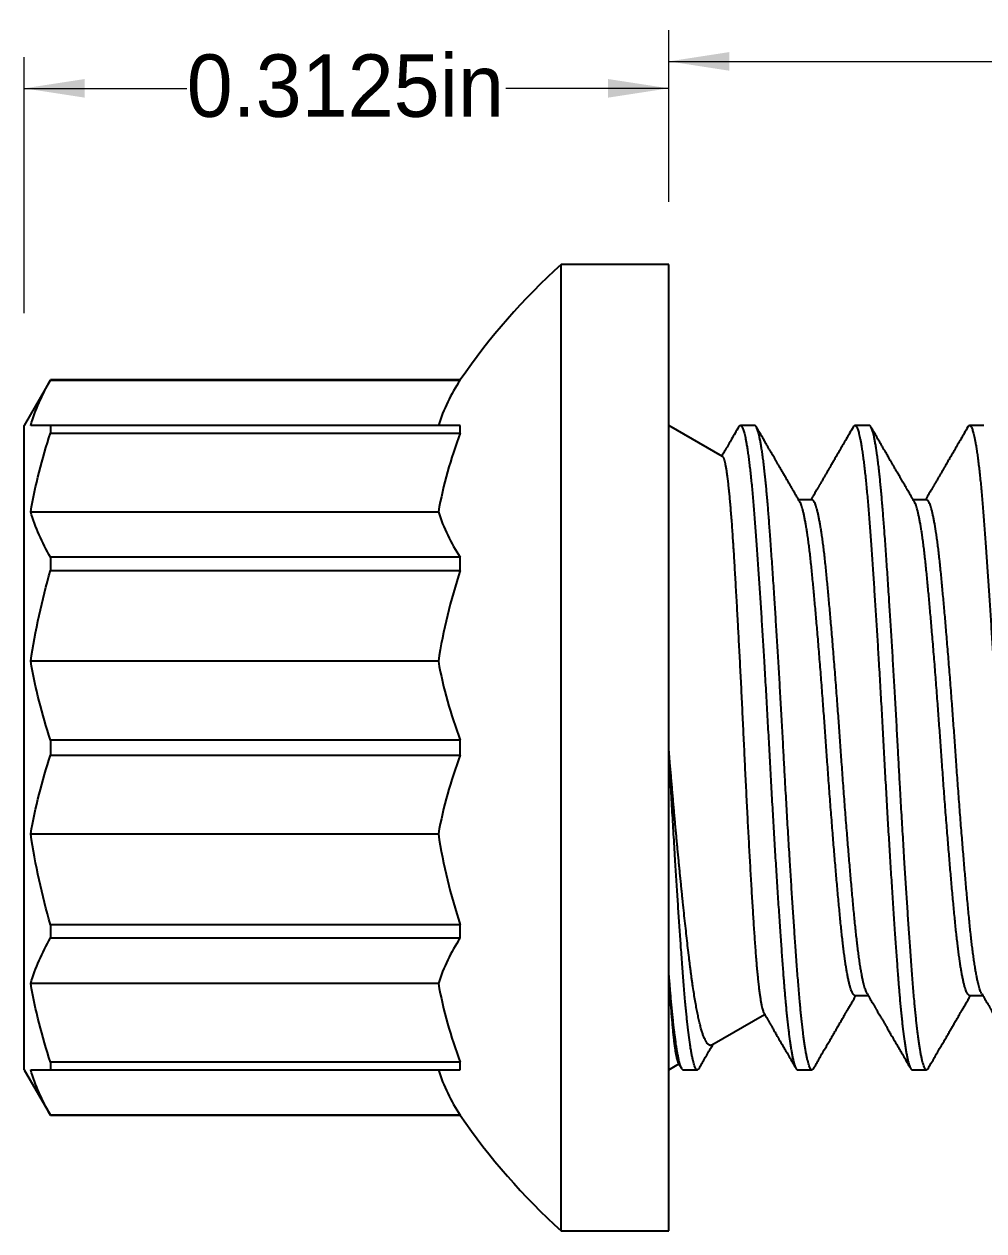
# Model space of a CAD drawing. Header units: inches. Extents: x 0.06 to 2.6, y 0.06 to 2.
# Drawn here: x 1.121 to 1.586, y 0.678 to 1.263 of the extents above; entities that cross this region are included whole.
import ezdxf

# ---------------------------------------------------------------- set-up
doc = ezdxf.new("R2010")
doc.units = ezdxf.units.IN
doc.header["$LTSCALE"] = 0.24224
doc.header["$MEASUREMENT"] = 0
doc.linetypes.add('SLD-Solid', pattern=[0])
doc.styles.add('SLDTEXTSTYLE0', font='ARIAL.TTF', dxfattribs={"width": 0.948})
doc.dimstyles.new('SLDDIMSTYLE0', dxfattribs={"dimtxt": 0.029393, "dimasz": 0.029393, "dimexe": 0, "dimexo": 0.0625, "dimgap": 0.007348, "dimtad": 0, "dimtih": 1, "dimtoh": 1, "dimdec": 4, "dimrnd": 1e-09, "dimdsep": 46, "dimtxsty": 'SLDTEXTSTYLE0', "dimsah": 1, "dimcen": 0.09, "dimadec": 0, "dimazin": 2, "dimtfac": 1, "dimtdec": 4, "dimtofl": 0, "dimtmove": 0, "dimatfit": 3, "dimfxl": 1, "dimfrac": 2, "dimtolj": 1, "dimtzin": 12, "dimarcsym": 0})

# ---------------------------------------------------------------- blocks, each defined once
blk = doc.blocks.new('_D')
at = {"color": 7, "linetype": 'SLD-Solid', "lineweight": 0}
for p, q in [((1.43328, 1.17694), (1.43328, 1.26026)), ((2.30828, 1.09882), (2.30828, 1.26026)), ((1.43328, 1.24512), (1.80458, 1.24512)), ((2.30828, 1.24512), (1.93692, 1.24512))]:
    blk.add_line(p, q, dxfattribs=at)
at = {"color": 7, "linetype": 'SLD-Solid', "lineweight": 18}
for points in [[(1.43328, 1.24512), (1.46267, 1.2406), (1.46267, 1.24965)], [(2.30828, 1.24512), (2.27889, 1.24965), (2.27889, 1.2406)]]:
    blk.add_solid(points, dxfattribs=at)
at = {"color": 7, "linetype": 'SLD-Solid', "lineweight": 18, "insert": (1.80458, 1.26159), "char_height": 0.03028, "attachment_point": 1, "style": 'SLDTEXTSTYLE0'}
blk.add_mtext('0.875in', dxfattribs=at)
blk = doc.blocks.new('_D_1')
at = {"color": 7, "linetype": 'SLD-Solid', "lineweight": 0}
for p, q in [((1.12078, 1.12299), (1.12078, 1.2472)), ((1.43328, 1.17694), (1.43328, 1.2472)), ((1.12078, 1.23206), (1.19959, 1.23206)), ((1.43328, 1.23206), (1.35436, 1.23206))]:
    blk.add_line(p, q, dxfattribs=at)
at = {"color": 7, "linetype": 'SLD-Solid', "lineweight": 18}
for points in [[(1.12078, 1.23206), (1.15017, 1.22754), (1.15017, 1.23658)], [(1.43328, 1.23206), (1.40389, 1.23658), (1.40389, 1.22754)]]:
    blk.add_solid(points, dxfattribs=at)
at = {"color": 7, "linetype": 'SLD-Solid', "lineweight": 18, "insert": (1.19959, 1.24852), "char_height": 0.03028, "attachment_point": 1, "style": 'SLDTEXTSTYLE0'}
blk.add_mtext('0.3125in', dxfattribs=at)

msp = doc.modelspace()

# ---------------------------------------------------------------- linework, layer by layer
at = {"color": 7, "linetype": 'SLD-Solid', "lineweight": 25}
for p, q in [((1.43328, 1.14666), (1.3812, 1.14666)), ((1.3812, 0.67791), (1.3812, 1.14666)), ((1.43328, 0.67791), (1.43328, 1.14666)), ((1.13353, 1.09063), (1.12078, 1.06854)), ((1.33221, 1.09063), (1.13353, 1.09063)), ((1.13353, 1.09063), (1.13353, 1.09059)), ((1.13353, 1.09059), (1.33221, 1.09059)), ((1.33221, 1.09059), (1.33221, 1.09063)), ((1.12078, 0.91229), (1.12078, 1.06854)), ((1.13353, 1.06854), (1.13353, 1.06486)), ((1.33221, 1.06854), (1.13353, 1.06854)), ((1.33221, 1.06486), (1.33221, 1.06854)), ((1.45933, 1.0535), (1.43328, 1.06854)), ((1.47495, 1.06854), (1.468, 1.06854)), ((1.5305, 1.06854), (1.52356, 1.06854)), ((1.58606, 1.06854), (1.57911, 1.06854)), ((1.13353, 1.06486), (1.33221, 1.06486)), ((1.50272, 1.03245), (1.49631, 1.03245)), ((1.55828, 1.03245), (1.55186, 1.03245)), ((1.12396, 1.02667), (1.32161, 1.02667)), ((1.13353, 1.00462), (1.13353, 0.99826)), ((1.33221, 1.00462), (1.13353, 1.00462)), ((1.33221, 0.99826), (1.33221, 1.00462)), ((1.13353, 0.99826), (1.33221, 0.99826)), ((1.32161, 0.95416), (1.12396, 0.95416)), ((1.13353, 0.91596), (1.13353, 0.90861)), ((1.33221, 0.91596), (1.13353, 0.91596)), ((1.33221, 0.90861), (1.33221, 0.91596)), ((1.12078, 0.75604), (1.12078, 0.91229)), ((1.13353, 0.90861), (1.33221, 0.90861)), ((1.12396, 0.87042), (1.32161, 0.87042)), ((1.13353, 0.82632), (1.13353, 0.81996)), ((1.33221, 0.82632), (1.13353, 0.82632)), ((1.33221, 0.81996), (1.33221, 0.82632)), ((1.13353, 0.81996), (1.33221, 0.81996)), ((1.32161, 0.79791), (1.12396, 0.79791)), ((1.52356, 0.79212), (1.52997, 0.79212)), ((1.57911, 0.79212), (1.58553, 0.79212)), ((1.45413, 0.76807), (1.47979, 0.78289)), ((1.12078, 0.75604), (1.13353, 0.73395)), ((1.13353, 0.75971), (1.13353, 0.75604)), ((1.33221, 0.75971), (1.13353, 0.75971)), ((1.13353, 0.75604), (1.33221, 0.75604)), ((1.33221, 0.75604), (1.33221, 0.75971)), ((1.43328, 0.75604), (1.43818, 0.75887)), ((1.43786, 0.75942), (1.43941, 0.75676)), ((1.44022, 0.75604), (1.44717, 0.75604)), ((1.49578, 0.75604), (1.50272, 0.75604)), ((1.55133, 0.75604), (1.55828, 0.75604)), ((1.13353, 0.73399), (1.13353, 0.73395)), ((1.33221, 0.73399), (1.13353, 0.73399)), ((1.13353, 0.73395), (1.33221, 0.73395)), ((1.33221, 0.73395), (1.33221, 0.73399)), ((1.3812, 0.67791), (1.43328, 0.67791))]:
    msp.add_line(p, q, dxfattribs=at)
for centre, radius, start, end in [((1.59278, 0.91229), 0.31576, 132.07502, 145.61158), ((1.40404, 1.04248), 0.08645, 146.18597, 162.45585), ((1.52987, 0.98943), 0.21156, 159.11012, 169.86052), ((1.40404, 1.05273), 0.08645, 197.54415, 213.81403), ((1.59278, 0.91229), 0.27439, 161.74097, 171.22324), ((1.52987, 0.9914), 0.21156, 190.13948, 200.88988), ((1.52987, 0.83318), 0.21156, 159.11012, 169.86052), ((1.59278, 0.91229), 0.27439, 188.77676, 198.25903), ((1.40404, 0.77184), 0.08645, 146.18597, 162.45585), ((1.52987, 0.83515), 0.21156, 190.13948, 200.88988), ((1.40404, 0.7821), 0.08645, 197.54415, 213.81403), ((1.59278, 0.91229), 0.31576, 214.38842, 227.92498)]:
    msp.add_arc(centre, radius, start, end, dxfattribs=at)
for points in [[(1.12396, 1.06854), (1.12618, 1.07598), (1.12951, 1.08336), (1.13353, 1.09059)], [(1.13353, 1.06854), (1.1295, 1.06854), (1.1262, 1.06854), (1.12396, 1.06854)], [(1.12396, 1.02667), (1.12618, 1.03956), (1.12951, 1.05235), (1.13353, 1.06486)], [(1.13353, 1.00462), (1.12951, 1.01185), (1.1262, 1.01918), (1.12396, 1.02667)], [(1.12396, 0.95416), (1.12618, 0.96899), (1.1295, 0.98377), (1.13353, 0.99826)], [(1.13353, 0.91596), (1.12951, 0.92849), (1.1262, 0.94119), (1.12396, 0.95416)], [(1.12396, 0.87042), (1.12618, 0.88331), (1.12951, 0.8961), (1.13353, 0.90861)], [(1.13353, 0.82632), (1.1295, 0.84079), (1.1262, 0.85546), (1.12396, 0.87042)], [(1.12396, 0.79791), (1.12618, 0.80534), (1.12951, 0.81273), (1.13353, 0.81996)], [(1.13353, 0.75971), (1.12951, 0.77224), (1.1262, 0.78494), (1.12396, 0.79791)], [(1.12396, 0.75604), (1.12618, 0.75604), (1.1295, 0.75604), (1.13353, 0.75604)], [(1.13353, 0.73399), (1.12951, 0.74122), (1.1262, 0.74855), (1.12396, 0.75604)]]:
    msp.add_open_spline(points, degree=3, dxfattribs=at)
for points, knots in [([(1.46718, 1.06782), (1.4666, 1.06681), (1.46546, 1.06485), (1.46381, 1.06201), (1.46228, 1.05937), (1.46086, 1.05692), (1.45977, 1.05505), (1.45916, 1.054), (1.45899, 1.0537)], [0, 0, 0, 0, 0.21474, 0.415688, 0.602846, 0.776218, 0.935808, 1, 1, 1, 1]), ([(1.46718, 1.0678), (1.46721, 1.06785), (1.46735, 1.06812), (1.46758, 1.06837), (1.4679, 1.06856), (1.46819, 1.06853), (1.46849, 1.06831), (1.46878, 1.06792), (1.46907, 1.06736), (1.46937, 1.06661), (1.46967, 1.06569), (1.46997, 1.0646), (1.47027, 1.06334), (1.47057, 1.0619), (1.4709, 1.06019), (1.47124, 1.05817), (1.47161, 1.0558), (1.47197, 1.0532), (1.47233, 1.05037), (1.47269, 1.04733), (1.47305, 1.04408), (1.47341, 1.04063), (1.47376, 1.037), (1.4741, 1.03318), (1.47444, 1.02921), (1.47477, 1.02508), (1.47509, 1.02087), (1.47541, 1.01658), (1.47573, 1.01221), (1.47605, 1.00768), (1.47638, 1.00299), (1.4767, 0.99831), (1.47702, 0.99365), (1.47733, 0.98904), (1.47764, 0.98432), (1.47795, 0.97952), (1.47826, 0.97466), (1.47856, 0.96976), (1.47887, 0.96482), (1.47918, 0.95983), (1.4795, 0.95447), (1.47984, 0.94874), (1.4802, 0.94266), (1.48055, 0.93654), (1.4809, 0.93042), (1.48124, 0.92431), (1.48157, 0.91821), (1.4819, 0.91213), (1.48223, 0.90605), (1.48256, 0.89995), (1.4829, 0.89384), (1.48325, 0.88771), (1.4836, 0.88172), (1.48394, 0.87587), (1.48428, 0.87016), (1.48462, 0.8645), (1.48496, 0.8589), (1.48531, 0.85339), (1.48565, 0.84796), (1.48599, 0.84264), (1.48633, 0.83743), (1.48667, 0.83233), (1.487, 0.82736), (1.48733, 0.82262), (1.48764, 0.8181), (1.48795, 0.81381), (1.48825, 0.80965), (1.48855, 0.80565), (1.48882, 0.80202), (1.48907, 0.79874), (1.48931, 0.79576), (1.48957, 0.79269), (1.48985, 0.78953), (1.49014, 0.78633), (1.49044, 0.78327), (1.49075, 0.78034), (1.49105, 0.77757), (1.49136, 0.77497), (1.49166, 0.77253), (1.49197, 0.77025), (1.49229, 0.768), (1.49264, 0.76581), (1.493, 0.76374), (1.49336, 0.76191), (1.49372, 0.76033), (1.49408, 0.75899), (1.49443, 0.75791), (1.49478, 0.75706), (1.49512, 0.75647), (1.49545, 0.75611), (1.49567, 0.75606), (1.49578, 0.75604)], [0, 0, 0, 0, 0.003009, 0.01441, 0.025738, 0.037022, 0.047316, 0.057669, 0.068076, 0.07853, 0.089026, 0.09937, 0.109744, 0.120141, 0.130555, 0.142968, 0.155387, 0.167802, 0.180204, 0.192582, 0.204926, 0.217227, 0.229475, 0.241661, 0.253776, 0.265811, 0.277778, 0.289117, 0.300529, 0.312005, 0.323538, 0.335121, 0.345664, 0.356236, 0.366829, 0.377439, 0.388057, 0.39849, 0.408919, 0.41934, 0.429746, 0.442106, 0.454427, 0.4667, 0.478914, 0.491061, 0.503132, 0.515119, 0.52711, 0.539186, 0.551336, 0.563554, 0.575829, 0.587448, 0.599101, 0.61078, 0.622478, 0.634186, 0.645834, 0.657475, 0.669101, 0.680704, 0.692275, 0.703806, 0.714635, 0.725416, 0.736141, 0.746806, 0.757404, 0.766045, 0.774732, 0.78346, 0.793857, 0.804302, 0.814791, 0.825317, 0.835874, 0.846268, 0.85668, 0.867105, 0.877536, 0.889954, 0.902363, 0.914753, 0.927114, 0.939436, 0.951709, 0.963925, 0.976073, 0.988145, 1, 1, 1, 1]), ([(1.50354, 0.75678), (1.50346, 0.75664), (1.50327, 0.75632), (1.50298, 0.75608), (1.50267, 0.756), (1.50235, 0.75615), (1.50203, 0.75652), (1.5017, 0.75712), (1.50135, 0.75797), (1.501, 0.75908), (1.50064, 0.76043), (1.50028, 0.76204), (1.49992, 0.7639), (1.49957, 0.7659), (1.49924, 0.76799), (1.49892, 0.77015), (1.49861, 0.77248), (1.4983, 0.77497), (1.49799, 0.7776), (1.49769, 0.78037), (1.49739, 0.78326), (1.49709, 0.78628), (1.49678, 0.78963), (1.49646, 0.79334), (1.49612, 0.79741), (1.49579, 0.80164), (1.49546, 0.80603), (1.49512, 0.81061), (1.4948, 0.81515), (1.49448, 0.8196), (1.49418, 0.82394), (1.49388, 0.82841), (1.49357, 0.83298), (1.49326, 0.83763), (1.49295, 0.84235), (1.49265, 0.84712), (1.49234, 0.85198), (1.49201, 0.85721), (1.49167, 0.86284), (1.4913, 0.86885), (1.49094, 0.87492), (1.49058, 0.88103), (1.49023, 0.88716), (1.4899, 0.89285), (1.48961, 0.89808), (1.48935, 0.90283), (1.48909, 0.90757), (1.48882, 0.91255), (1.48854, 0.9178), (1.48823, 0.92333), (1.48793, 0.92888), (1.48761, 0.93443), (1.4873, 0.93988), (1.48699, 0.94522), (1.48668, 0.95044), (1.48637, 0.95563), (1.48606, 0.96078), (1.48575, 0.96584), (1.48544, 0.97082), (1.48513, 0.9757), (1.48483, 0.98051), (1.4845, 0.98553), (1.48416, 0.99073), (1.4838, 0.9961), (1.48344, 1.0013), (1.48309, 1.00635), (1.48274, 1.01122), (1.48242, 1.01568), (1.48212, 1.01976), (1.48184, 1.02349), (1.48156, 1.0271), (1.48127, 1.03059), (1.48098, 1.03395), (1.48068, 1.03717), (1.48039, 1.04024), (1.48009, 1.04318), (1.47977, 1.04616), (1.47943, 1.04914), (1.47906, 1.05207), (1.4787, 1.05477), (1.47833, 1.05725), (1.47797, 1.05949), (1.47762, 1.06139), (1.47729, 1.06299), (1.47698, 1.06432), (1.47667, 1.06547), (1.47637, 1.06644), (1.47607, 1.06722), (1.47578, 1.06782), (1.4755, 1.06824), (1.47522, 1.06849), (1.47504, 1.06852), (1.47495, 1.06854)], [0, 0, 0, 0, 0.0086145, 0.0201724, 0.0316538, 0.0431615, 0.0547457, 0.0663988, 0.0786724, 0.0910039, 0.1033837, 0.1158022, 0.1282493, 0.140715, 0.1513838, 0.1620523, 0.1727141, 0.1833628, 0.1939922, 0.2044068, 0.2147909, 0.2251386, 0.2354444, 0.2476508, 0.2597809, 0.2718264, 0.2838661, 0.2959911, 0.3081928, 0.3186828, 0.3292167, 0.3397885, 0.3503921, 0.3610213, 0.3714798, 0.3819509, 0.3924288, 0.4029072, 0.4153737, 0.4278224, 0.440243, 0.4526256, 0.4649605, 0.4772381, 0.4867009, 0.4961196, 0.5054902, 0.5148086, 0.5256831, 0.5366277, 0.547636, 0.5587016, 0.5698176, 0.5803827, 0.5909807, 0.6016056, 0.6122511, 0.6229109, 0.6333881, 0.6438669, 0.6543411, 0.6648049, 0.6772394, 0.6896404, 0.701998, 0.7143026, 0.7265447, 0.7387153, 0.7490613, 0.7593456, 0.7696523, 0.7800211, 0.7904467, 0.8007359, 0.8110691, 0.8214406, 0.8318448, 0.8442651, 0.8567135, 0.8691799, 0.8816541, 0.8941259, 0.906585, 0.9172235, 0.9278389, 0.9384252, 0.9489762, 0.959486, 0.9697622, 0.9799877, 0.9901571, 1, 1, 1, 1]), ([(1.49686, 1.03151), (1.49657, 1.03199), (1.49605, 1.0329), (1.49531, 1.03417), (1.49467, 1.03526), (1.49414, 1.03617), (1.49372, 1.0369), (1.4934, 1.03744), (1.49317, 1.03784), (1.49298, 1.03818), (1.49272, 1.03863), (1.49234, 1.03927), (1.49184, 1.04013), (1.49126, 1.04114), (1.49054, 1.04237), (1.48969, 1.04383), (1.48877, 1.04542), (1.48787, 1.04697), (1.48703, 1.04841), (1.48625, 1.04975), (1.48552, 1.05101), (1.48484, 1.05219), (1.48419, 1.0533), (1.48357, 1.05437), (1.48293, 1.05547), (1.48223, 1.05667), (1.48148, 1.05797), (1.48055, 1.05957), (1.47947, 1.06144), (1.47824, 1.06356), (1.477, 1.06569), (1.47618, 1.06711), (1.47576, 1.06782)], [0, 0, 0, 0, 0.039951, 0.074945, 0.104978, 0.130049, 0.150159, 0.165077, 0.175207, 0.183299, 0.192631, 0.212397, 0.236139, 0.263858, 0.295554, 0.338476, 0.38409, 0.426858, 0.466651, 0.503466, 0.537304, 0.570822, 0.600794, 0.62873, 0.659092, 0.69217, 0.727966, 0.76648, 0.823773, 0.88264, 0.941383, 1, 1, 1, 1]), ([(1.52274, 1.06782), (1.52215, 1.06681), (1.52102, 1.06485), (1.51937, 1.06201), (1.51784, 1.05937), (1.51641, 1.05692), (1.51511, 1.05467), (1.51393, 1.05264), (1.51288, 1.05084), (1.51196, 1.04925), (1.51114, 1.04783), (1.51041, 1.04658), (1.5097, 1.04537), (1.50897, 1.04411), (1.50819, 1.04276), (1.50739, 1.04139), (1.50678, 1.04033), (1.50636, 1.03961), (1.50613, 1.03921), (1.50592, 1.03885), (1.50572, 1.03851), (1.5055, 1.03813), (1.50522, 1.03766), (1.50486, 1.03703), (1.5044, 1.03624), (1.50385, 1.03529), (1.5032, 1.03418), (1.50264, 1.03321), (1.50229, 1.03262), (1.5022, 1.03245)], [0, 0, 0, 0, 0.085739, 0.165971, 0.240697, 0.309919, 0.373637, 0.431855, 0.481709, 0.526675, 0.566756, 0.601956, 0.632277, 0.670244, 0.708493, 0.747242, 0.786075, 0.797991, 0.809101, 0.819405, 0.828904, 0.838169, 0.851259, 0.868966, 0.891289, 0.918227, 0.949779, 0.985944, 1, 1, 1, 1]), ([(1.52274, 1.0678), (1.52277, 1.06785), (1.5229, 1.06812), (1.52314, 1.06837), (1.52345, 1.06856), (1.52375, 1.06853), (1.52404, 1.06831), (1.52433, 1.06792), (1.52463, 1.06736), (1.52492, 1.06661), (1.52522, 1.06569), (1.52552, 1.0646), (1.52582, 1.06334), (1.52613, 1.0619), (1.52645, 1.06019), (1.5268, 1.05817), (1.52716, 1.0558), (1.52753, 1.0532), (1.52789, 1.05037), (1.52825, 1.04733), (1.52861, 1.04408), (1.52896, 1.04063), (1.52931, 1.037), (1.52966, 1.03318), (1.53, 1.02921), (1.53033, 1.02508), (1.53065, 1.02087), (1.53097, 1.01658), (1.53128, 1.01221), (1.53161, 1.00768), (1.53194, 1.00299), (1.53226, 0.99831), (1.53257, 0.99365), (1.53288, 0.98904), (1.53319, 0.98432), (1.5335, 0.97952), (1.53381, 0.97466), (1.53412, 0.96976), (1.53443, 0.96482), (1.53473, 0.95983), (1.53505, 0.95447), (1.5354, 0.94874), (1.53575, 0.94266), (1.5361, 0.93654), (1.53645, 0.93042), (1.53679, 0.92431), (1.53713, 0.91821), (1.53745, 0.91213), (1.53778, 0.90605), (1.53812, 0.89995), (1.53846, 0.89384), (1.53881, 0.88771), (1.53915, 0.88172), (1.53949, 0.87587), (1.53983, 0.87016), (1.54018, 0.8645), (1.54052, 0.8589), (1.54086, 0.85339), (1.5412, 0.84796), (1.54155, 0.84264), (1.54189, 0.83743), (1.54222, 0.83233), (1.54256, 0.82736), (1.54288, 0.82262), (1.5432, 0.8181), (1.54351, 0.81381), (1.54381, 0.80965), (1.5441, 0.80565), (1.54437, 0.80202), (1.54463, 0.79874), (1.54487, 0.79576), (1.54512, 0.79269), (1.5454, 0.78953), (1.5457, 0.78633), (1.546, 0.78327), (1.5463, 0.78034), (1.54661, 0.77757), (1.54691, 0.77497), (1.54722, 0.77253), (1.54752, 0.77025), (1.54785, 0.768), (1.54819, 0.76581), (1.54856, 0.76374), (1.54892, 0.76191), (1.54928, 0.76033), (1.54964, 0.75899), (1.54999, 0.75791), (1.55033, 0.75706), (1.55068, 0.75647), (1.55101, 0.75611), (1.55123, 0.75606), (1.55133, 0.75604)], [0, 0, 0, 0, 0.003009, 0.01441, 0.025738, 0.037022, 0.047316, 0.057669, 0.068076, 0.07853, 0.089026, 0.09937, 0.109744, 0.120141, 0.130555, 0.142968, 0.155387, 0.167802, 0.180204, 0.192582, 0.204926, 0.217227, 0.229475, 0.241661, 0.253776, 0.265811, 0.277778, 0.289117, 0.300529, 0.312005, 0.323538, 0.335121, 0.345664, 0.356236, 0.366829, 0.377439, 0.388057, 0.39849, 0.408919, 0.41934, 0.429746, 0.442106, 0.454427, 0.4667, 0.478914, 0.491061, 0.503132, 0.515119, 0.52711, 0.539186, 0.551336, 0.563554, 0.575829, 0.587448, 0.599101, 0.61078, 0.622478, 0.634186, 0.645834, 0.657475, 0.669101, 0.680704, 0.692275, 0.703806, 0.714635, 0.725416, 0.736141, 0.746806, 0.757404, 0.766045, 0.774732, 0.78346, 0.793857, 0.804302, 0.814791, 0.825317, 0.835874, 0.846268, 0.85668, 0.867105, 0.877536, 0.889954, 0.902363, 0.914753, 0.927114, 0.939436, 0.951709, 0.963925, 0.976073, 0.988145, 1, 1, 1, 1]), ([(1.5591, 0.75678), (1.55902, 0.75664), (1.55883, 0.75632), (1.55854, 0.75608), (1.55822, 0.756), (1.55791, 0.75615), (1.55759, 0.75652), (1.55725, 0.75712), (1.55691, 0.75797), (1.55656, 0.75908), (1.5562, 0.76043), (1.55584, 0.76204), (1.55547, 0.7639), (1.55512, 0.7659), (1.55479, 0.76799), (1.55448, 0.77015), (1.55417, 0.77248), (1.55386, 0.77497), (1.55355, 0.7776), (1.55324, 0.78037), (1.55294, 0.78326), (1.55265, 0.78628), (1.55234, 0.78963), (1.55201, 0.79334), (1.55167, 0.79741), (1.55135, 0.80164), (1.55102, 0.80603), (1.55068, 0.81061), (1.55035, 0.81515), (1.55004, 0.8196), (1.54974, 0.82394), (1.54943, 0.82841), (1.54913, 0.83298), (1.54882, 0.83763), (1.54851, 0.84235), (1.5482, 0.84712), (1.54789, 0.85198), (1.54757, 0.85721), (1.54722, 0.86284), (1.54686, 0.86885), (1.5465, 0.87492), (1.54614, 0.88103), (1.54578, 0.88716), (1.54546, 0.89285), (1.54517, 0.89808), (1.5449, 0.90283), (1.54464, 0.90757), (1.54438, 0.91255), (1.54409, 0.9178), (1.54379, 0.92333), (1.54348, 0.92888), (1.54317, 0.93443), (1.54286, 0.93988), (1.54255, 0.94522), (1.54224, 0.95044), (1.54193, 0.95563), (1.54162, 0.96078), (1.54131, 0.96584), (1.541, 0.97082), (1.54069, 0.9757), (1.54038, 0.98051), (1.54006, 0.98553), (1.53971, 0.99073), (1.53935, 0.9961), (1.539, 1.0013), (1.53865, 1.00635), (1.5383, 1.01122), (1.53798, 1.01568), (1.53767, 1.01976), (1.53739, 1.02349), (1.53711, 1.0271), (1.53682, 1.03059), (1.53653, 1.03395), (1.53624, 1.03717), (1.53594, 1.04024), (1.53565, 1.04318), (1.53533, 1.04616), (1.53498, 1.04914), (1.53462, 1.05207), (1.53425, 1.05477), (1.53389, 1.05725), (1.53352, 1.05949), (1.53317, 1.06139), (1.53285, 1.06299), (1.53254, 1.06432), (1.53223, 1.06547), (1.53193, 1.06644), (1.53163, 1.06722), (1.53134, 1.06782), (1.53105, 1.06824), (1.53077, 1.06849), (1.53059, 1.06852), (1.5305, 1.06854)], [0, 0, 0, 0, 0.0086145, 0.0201724, 0.0316538, 0.0431615, 0.0547457, 0.0663988, 0.0786724, 0.0910039, 0.1033837, 0.1158022, 0.1282493, 0.140715, 0.1513838, 0.1620523, 0.1727141, 0.1833628, 0.1939922, 0.2044068, 0.2147909, 0.2251386, 0.2354444, 0.2476508, 0.2597809, 0.2718264, 0.2838661, 0.2959911, 0.3081928, 0.3186828, 0.3292167, 0.3397885, 0.3503921, 0.3610213, 0.3714798, 0.3819509, 0.3924288, 0.4029072, 0.4153737, 0.4278224, 0.440243, 0.4526256, 0.4649605, 0.4772381, 0.4867009, 0.4961196, 0.5054902, 0.5148086, 0.5256831, 0.5366277, 0.547636, 0.5587016, 0.5698176, 0.5803827, 0.5909807, 0.6016056, 0.6122511, 0.6229109, 0.6333881, 0.6438669, 0.6543411, 0.6648049, 0.6772394, 0.6896404, 0.701998, 0.7143026, 0.7265447, 0.7387153, 0.7490613, 0.7593456, 0.7696523, 0.7800211, 0.7904467, 0.8007359, 0.8110691, 0.8214406, 0.8318448, 0.8442651, 0.8567135, 0.8691799, 0.8816541, 0.8941259, 0.906585, 0.9172235, 0.9278389, 0.9384252, 0.9489762, 0.959486, 0.9697622, 0.9799877, 0.9901571, 1, 1, 1, 1]), ([(1.55241, 1.03151), (1.55213, 1.03199), (1.5516, 1.0329), (1.55086, 1.03417), (1.55023, 1.03526), (1.5497, 1.03617), (1.54928, 1.0369), (1.54896, 1.03744), (1.54873, 1.03784), (1.54853, 1.03818), (1.54827, 1.03863), (1.5479, 1.03927), (1.5474, 1.04013), (1.54681, 1.04114), (1.54609, 1.04237), (1.54525, 1.04383), (1.54432, 1.04542), (1.54342, 1.04697), (1.54258, 1.04841), (1.54181, 1.04975), (1.54107, 1.05101), (1.54039, 1.05219), (1.53975, 1.0533), (1.53913, 1.05437), (1.53849, 1.05547), (1.53779, 1.05667), (1.53703, 1.05797), (1.53611, 1.05957), (1.53502, 1.06144), (1.53379, 1.06356), (1.53256, 1.06569), (1.53173, 1.06711), (1.53132, 1.06782)], [0, 0, 0, 0, 0.039951, 0.074945, 0.104978, 0.130049, 0.150159, 0.165077, 0.175207, 0.183299, 0.192631, 0.212397, 0.236139, 0.263858, 0.295554, 0.338476, 0.38409, 0.426858, 0.466651, 0.503466, 0.537304, 0.570822, 0.600794, 0.62873, 0.659092, 0.69217, 0.727966, 0.76648, 0.823773, 0.88264, 0.941383, 1, 1, 1, 1]), ([(1.57829, 1.06782), (1.57771, 1.06681), (1.57657, 1.06485), (1.57493, 1.06201), (1.57339, 1.05937), (1.57197, 1.05692), (1.57066, 1.05467), (1.56949, 1.05264), (1.56844, 1.05084), (1.56751, 1.04925), (1.56669, 1.04783), (1.56597, 1.04658), (1.56526, 1.04537), (1.56453, 1.04411), (1.56374, 1.04276), (1.56295, 1.04139), (1.56234, 1.04033), (1.56191, 1.03961), (1.56168, 1.03921), (1.56147, 1.03885), (1.56127, 1.03851), (1.56105, 1.03813), (1.56078, 1.03766), (1.56042, 1.03703), (1.55996, 1.03624), (1.5594, 1.03529), (1.55875, 1.03418), (1.55819, 1.03321), (1.55785, 1.03262), (1.55775, 1.03245)], [0, 0, 0, 0, 0.085739, 0.165971, 0.240697, 0.309919, 0.373637, 0.431855, 0.481709, 0.526675, 0.566756, 0.601956, 0.632277, 0.670244, 0.708493, 0.747242, 0.786075, 0.797991, 0.809101, 0.819405, 0.828904, 0.838169, 0.851259, 0.868966, 0.891289, 0.918227, 0.949779, 0.985944, 1, 1, 1, 1]), ([(1.57829, 1.0678), (1.57832, 1.06785), (1.57846, 1.06812), (1.5787, 1.06837), (1.57901, 1.06856), (1.5793, 1.06853), (1.5796, 1.06831), (1.57989, 1.06792), (1.58018, 1.06736), (1.58048, 1.06661), (1.58078, 1.06569), (1.58108, 1.0646), (1.58138, 1.06334), (1.58168, 1.0619), (1.58201, 1.06019), (1.58235, 1.05817), (1.58272, 1.0558), (1.58308, 1.0532), (1.58344, 1.05037), (1.58381, 1.04733), (1.58416, 1.04408), (1.58452, 1.04063), (1.58487, 1.037), (1.58521, 1.03318), (1.58555, 1.02921), (1.58588, 1.02508), (1.5862, 1.02087), (1.58652, 1.01658), (1.58684, 1.01221), (1.58716, 1.00768), (1.58749, 1.00299), (1.58781, 0.99831), (1.58813, 0.99365), (1.58844, 0.98904), (1.58875, 0.98432), (1.58906, 0.97952), (1.58937, 0.97466), (1.58968, 0.96976), (1.58998, 0.96482), (1.59029, 0.95983), (1.59061, 0.95447), (1.59095, 0.94874), (1.59131, 0.94266), (1.59166, 0.93654), (1.59201, 0.93042), (1.59235, 0.92431), (1.59268, 0.91821), (1.59301, 0.91213), (1.59334, 0.90605), (1.59367, 0.89995), (1.59401, 0.89384), (1.59436, 0.88771), (1.59471, 0.88172), (1.59505, 0.87587), (1.59539, 0.87016), (1.59573, 0.8645), (1.59607, 0.8589), (1.59642, 0.85339), (1.59676, 0.84796), (1.5971, 0.84264), (1.59744, 0.83743), (1.59778, 0.83233), (1.59811, 0.82736), (1.59844, 0.82262), (1.59876, 0.8181), (1.59906, 0.81381), (1.59936, 0.80965), (1.59966, 0.80565), (1.59993, 0.80202), (1.60018, 0.79874), (1.60042, 0.79576), (1.60068, 0.79269), (1.60096, 0.78953), (1.60125, 0.78633), (1.60155, 0.78327), (1.60186, 0.78034), (1.60216, 0.77757), (1.60247, 0.77497), (1.60277, 0.77253), (1.60308, 0.77025), (1.6034, 0.768), (1.60375, 0.76581), (1.60411, 0.76374), (1.60447, 0.76191), (1.60483, 0.76033), (1.60519, 0.75899), (1.60554, 0.75791), (1.60589, 0.75706), (1.60623, 0.75647), (1.60657, 0.75611), (1.60678, 0.75606), (1.60689, 0.75604)], [0, 0, 0, 0, 0.003009, 0.01441, 0.025738, 0.037022, 0.047316, 0.057669, 0.068076, 0.07853, 0.089026, 0.09937, 0.109744, 0.120141, 0.130555, 0.142968, 0.155387, 0.167802, 0.180204, 0.192582, 0.204926, 0.217227, 0.229475, 0.241661, 0.253776, 0.265811, 0.277778, 0.289117, 0.300529, 0.312005, 0.323538, 0.335121, 0.345664, 0.356236, 0.366829, 0.377439, 0.388057, 0.39849, 0.408919, 0.41934, 0.429746, 0.442106, 0.454427, 0.4667, 0.478914, 0.491061, 0.503132, 0.515119, 0.52711, 0.539186, 0.551336, 0.563554, 0.575829, 0.587448, 0.599101, 0.61078, 0.622478, 0.634186, 0.645834, 0.657475, 0.669101, 0.680704, 0.692275, 0.703806, 0.714635, 0.725416, 0.736141, 0.746806, 0.757404, 0.766045, 0.774732, 0.78346, 0.793857, 0.804302, 0.814791, 0.825317, 0.835874, 0.846268, 0.85668, 0.867105, 0.877536, 0.889954, 0.902363, 0.914753, 0.927114, 0.939436, 0.951709, 0.963925, 0.976073, 0.988145, 1, 1, 1, 1]), ([(1.45932, 1.05349), (1.45935, 1.05347), (1.45944, 1.05343), (1.45958, 1.05325), (1.45973, 1.05298), (1.45987, 1.05267), (1.46002, 1.05229), (1.4602, 1.0517), (1.46043, 1.05083), (1.46071, 1.04954), (1.461, 1.048), (1.46129, 1.04621), (1.46158, 1.04417), (1.46182, 1.04226), (1.46202, 1.0406), (1.46216, 1.03929), (1.46231, 1.03792), (1.46251, 1.03606), (1.46274, 1.03364), (1.46302, 1.03054), (1.46331, 1.02722), (1.46359, 1.02367), (1.46387, 1.01992), (1.46414, 1.01596), (1.46437, 1.01249), (1.46456, 1.0096), (1.46474, 1.00671), (1.46496, 1.00303), (1.46523, 0.99847), (1.46551, 0.99374), (1.4658, 0.98883), (1.46608, 0.98377), (1.46633, 0.97943), (1.46652, 0.97588), (1.46667, 0.97317), (1.46682, 0.97043), (1.46701, 0.96685), (1.46725, 0.96239), (1.46754, 0.95699), (1.46782, 0.9515), (1.46811, 0.9459), (1.46839, 0.94024), (1.46868, 0.9345), (1.46896, 0.92869), (1.46924, 0.9229), (1.46951, 0.91716), (1.46978, 0.91146), (1.47004, 0.90575), (1.47032, 0.90001), (1.4706, 0.89428), (1.47089, 0.88856), (1.47118, 0.88286), (1.47147, 0.87729), (1.47175, 0.87189), (1.47204, 0.86665), (1.47232, 0.86146), (1.47261, 0.85633), (1.4729, 0.8513), (1.47319, 0.84635), (1.47348, 0.84151), (1.47377, 0.83684), (1.47405, 0.83238), (1.47432, 0.8281), (1.4746, 0.82396), (1.47487, 0.81994), (1.47514, 0.81609), (1.47541, 0.8124), (1.47569, 0.80888), (1.47598, 0.8056), (1.47626, 0.80257), (1.47654, 0.79977), (1.47683, 0.79716), (1.47711, 0.79474), (1.4774, 0.79253), (1.4777, 0.79053), (1.47799, 0.78875), (1.47828, 0.78723), (1.47857, 0.78596), (1.47885, 0.78491), (1.47913, 0.78412), (1.47932, 0.78366), (1.47941, 0.78354), (1.47941, 0.78354)], [0, 0, 0, 0, 0.005031, 0.014861, 0.022337, 0.029812, 0.037302, 0.044792, 0.059097, 0.073427, 0.087954, 0.102482, 0.117116, 0.13175, 0.13917, 0.146591, 0.154025, 0.161459, 0.175576, 0.189717, 0.204048, 0.218379, 0.232812, 0.247246, 0.261876, 0.269205, 0.276535, 0.290628, 0.304747, 0.319064, 0.33338, 0.347804, 0.362227, 0.369542, 0.376856, 0.384185, 0.391514, 0.405327, 0.419164, 0.433186, 0.447209, 0.461331, 0.475454, 0.489769, 0.504111, 0.517925, 0.531763, 0.545792, 0.55982, 0.573954, 0.588088, 0.602422, 0.616784, 0.630364, 0.643968, 0.657756, 0.671543, 0.685431, 0.699318, 0.713397, 0.727503, 0.741015, 0.75455, 0.768269, 0.781987, 0.795805, 0.809623, 0.823635, 0.837674, 0.851044, 0.864438, 0.878016, 0.891593, 0.905271, 0.918948, 0.932817, 0.946712, 0.959921, 0.973153, 0.986563, 0.999972, 1, 1, 1, 1]), ([(1.52356, 0.79212), (1.52356, 0.79212), (1.52345, 0.79209), (1.52323, 0.7922), (1.52289, 0.79246), (1.52253, 0.79295), (1.52216, 0.79365), (1.52178, 0.79461), (1.52139, 0.79579), (1.52099, 0.7972), (1.52059, 0.79884), (1.52019, 0.8007), (1.5198, 0.80271), (1.51943, 0.80486), (1.51906, 0.80712), (1.5187, 0.80955), (1.51834, 0.81213), (1.51799, 0.81486), (1.51763, 0.81782), (1.51727, 0.82101), (1.5169, 0.82444), (1.51654, 0.82802), (1.51618, 0.83176), (1.51581, 0.83566), (1.51543, 0.83973), (1.51506, 0.84384), (1.51469, 0.84797), (1.51433, 0.8521), (1.51397, 0.85633), (1.51361, 0.86067), (1.51324, 0.86509), (1.51286, 0.86972), (1.51247, 0.87457), (1.51208, 0.87962), (1.51168, 0.88472), (1.51129, 0.88985), (1.51091, 0.89501), (1.51053, 0.90017), (1.51017, 0.90517), (1.50983, 0.91002), (1.5095, 0.91471), (1.50917, 0.91942), (1.50883, 0.92414), (1.50848, 0.92886), (1.50812, 0.93373), (1.50774, 0.93873), (1.50735, 0.94384), (1.50695, 0.9489), (1.50655, 0.9539), (1.50615, 0.95883), (1.50575, 0.96366), (1.50537, 0.96826), (1.50499, 0.97262), (1.50463, 0.97674), (1.50428, 0.98075), (1.50392, 0.98463), (1.50358, 0.98837), (1.50323, 0.99208), (1.50287, 0.99575), (1.50252, 0.99936), (1.50215, 1.00282), (1.50178, 1.00614), (1.5014, 1.0093), (1.50101, 1.0123), (1.50063, 1.01504), (1.50026, 1.01753), (1.4999, 1.01979), (1.49953, 1.02187), (1.49916, 1.02377), (1.4988, 1.02549), (1.49842, 1.02708), (1.49804, 1.0285), (1.49765, 1.02973), (1.49726, 1.03072), (1.49699, 1.0313), (1.49686, 1.03149), (1.49686, 1.0315)], [0, 0, 0, 0, 0.000012, 0.012981, 0.026042, 0.039186, 0.053559, 0.068006, 0.082513, 0.097066, 0.111652, 0.126256, 0.140863, 0.154245, 0.167607, 0.180938, 0.194228, 0.207466, 0.220642, 0.234932, 0.249124, 0.263211, 0.277338, 0.291571, 0.305898, 0.320305, 0.333572, 0.346885, 0.360234, 0.373607, 0.386995, 0.400386, 0.414984, 0.429558, 0.444095, 0.458579, 0.472998, 0.487338, 0.501587, 0.514558, 0.527459, 0.540433, 0.553494, 0.566632, 0.579837, 0.594309, 0.608835, 0.623402, 0.637996, 0.652603, 0.667208, 0.681798, 0.695146, 0.708457, 0.721722, 0.73493, 0.74807, 0.761134, 0.775285, 0.789362, 0.803531, 0.817801, 0.83216, 0.846595, 0.861092, 0.874424, 0.887787, 0.901169, 0.91456, 0.927948, 0.941322, 0.955884, 0.970402, 0.984863, 0.999254, 1, 1, 1, 1]), ([(1.52943, 0.79308), (1.52933, 0.79325), (1.52911, 0.79364), (1.52878, 0.79446), (1.52842, 0.7955), (1.52806, 0.79674), (1.52769, 0.79817), (1.52732, 0.79984), (1.52692, 0.80178), (1.52652, 0.80401), (1.52611, 0.80645), (1.52571, 0.8091), (1.52531, 0.81194), (1.52494, 0.81483), (1.52457, 0.81786), (1.52421, 0.82101), (1.52384, 0.82444), (1.52349, 0.82802), (1.52312, 0.83176), (1.52275, 0.83566), (1.52238, 0.83973), (1.522, 0.84384), (1.52164, 0.84797), (1.52128, 0.8521), (1.52091, 0.85633), (1.52055, 0.86067), (1.52018, 0.86509), (1.51981, 0.86972), (1.51942, 0.87457), (1.51902, 0.87962), (1.51863, 0.88472), (1.51824, 0.88985), (1.51785, 0.89501), (1.51747, 0.90017), (1.51711, 0.90517), (1.51677, 0.91002), (1.51644, 0.91471), (1.51611, 0.91942), (1.51577, 0.92414), (1.51542, 0.92886), (1.51506, 0.93373), (1.51468, 0.93873), (1.51429, 0.94384), (1.51389, 0.9489), (1.5135, 0.9539), (1.5131, 0.95883), (1.5127, 0.96366), (1.51231, 0.96826), (1.51194, 0.97262), (1.51158, 0.97674), (1.51122, 0.98075), (1.51087, 0.98463), (1.51052, 0.98837), (1.51017, 0.99208), (1.50982, 0.99575), (1.50946, 0.99936), (1.5091, 1.00282), (1.50872, 1.00614), (1.50834, 1.0093), (1.50796, 1.0123), (1.50758, 1.01504), (1.50721, 1.01753), (1.50684, 1.01979), (1.50648, 1.02187), (1.50611, 1.02377), (1.50574, 1.02549), (1.50537, 1.02708), (1.50498, 1.0285), (1.50459, 1.02973), (1.5042, 1.03073), (1.50382, 1.03151), (1.50344, 1.03206), (1.50308, 1.03239), (1.50284, 1.03243), (1.50272, 1.03245)], [0, 0, 0, 0, 0.01107, 0.024307, 0.037595, 0.050926, 0.064287, 0.077668, 0.092523, 0.107373, 0.122205, 0.137003, 0.151752, 0.166438, 0.179059, 0.193349, 0.207541, 0.221628, 0.235755, 0.249988, 0.264314, 0.278721, 0.291987, 0.3053, 0.318649, 0.332023, 0.34541, 0.358801, 0.373399, 0.387973, 0.402509, 0.416993, 0.431412, 0.445752, 0.460001, 0.472971, 0.485872, 0.498846, 0.511906, 0.525044, 0.53825, 0.552721, 0.567247, 0.581814, 0.596408, 0.611015, 0.62562, 0.640209, 0.653557, 0.666868, 0.680133, 0.693341, 0.706481, 0.719544, 0.733695, 0.747772, 0.761941, 0.776211, 0.790569, 0.805004, 0.819501, 0.832833, 0.846196, 0.859578, 0.872968, 0.886356, 0.89973, 0.914292, 0.92881, 0.943271, 0.957661, 0.971968, 0.986178, 1, 1, 1, 1]), ([(1.57911, 0.79212), (1.57911, 0.79212), (1.579, 0.79209), (1.57878, 0.7922), (1.57844, 0.79246), (1.57809, 0.79295), (1.57772, 0.79365), (1.57733, 0.79461), (1.57694, 0.79579), (1.57655, 0.7972), (1.57615, 0.79884), (1.57575, 0.8007), (1.57536, 0.80271), (1.57498, 0.80486), (1.57462, 0.80712), (1.57426, 0.80955), (1.5739, 0.81213), (1.57355, 0.81486), (1.57319, 0.81782), (1.57282, 0.82101), (1.57245, 0.82444), (1.5721, 0.82802), (1.57174, 0.83176), (1.57137, 0.83566), (1.57099, 0.83973), (1.57062, 0.84384), (1.57025, 0.84797), (1.56989, 0.8521), (1.56953, 0.85633), (1.56916, 0.86067), (1.56879, 0.86509), (1.56842, 0.86972), (1.56803, 0.87457), (1.56763, 0.87962), (1.56724, 0.88472), (1.56685, 0.88985), (1.56646, 0.89501), (1.56609, 0.90017), (1.56573, 0.90517), (1.56538, 0.91002), (1.56505, 0.91471), (1.56472, 0.91942), (1.56438, 0.92414), (1.56404, 0.92886), (1.56367, 0.93373), (1.5633, 0.93873), (1.5629, 0.94384), (1.56251, 0.9489), (1.56211, 0.9539), (1.56171, 0.95883), (1.56131, 0.96366), (1.56092, 0.96826), (1.56055, 0.97262), (1.56019, 0.97674), (1.55983, 0.98075), (1.55948, 0.98463), (1.55913, 0.98837), (1.55878, 0.99208), (1.55843, 0.99575), (1.55807, 0.99936), (1.55771, 1.00282), (1.55733, 1.00614), (1.55695, 1.0093), (1.55657, 1.0123), (1.55619, 1.01504), (1.55582, 1.01753), (1.55545, 1.01979), (1.55509, 1.02187), (1.55472, 1.02377), (1.55435, 1.02549), (1.55398, 1.02708), (1.55359, 1.0285), (1.5532, 1.02973), (1.55281, 1.03072), (1.55255, 1.0313), (1.55242, 1.03149), (1.55241, 1.0315)], [0, 0, 0, 0, 0.000012, 0.012981, 0.026042, 0.039186, 0.053559, 0.068006, 0.082513, 0.097066, 0.111652, 0.126256, 0.140863, 0.154245, 0.167607, 0.180938, 0.194228, 0.207466, 0.220642, 0.234932, 0.249124, 0.263211, 0.277338, 0.291571, 0.305898, 0.320305, 0.333572, 0.346885, 0.360234, 0.373607, 0.386995, 0.400386, 0.414984, 0.429558, 0.444095, 0.458579, 0.472998, 0.487338, 0.501587, 0.514558, 0.527459, 0.540433, 0.553494, 0.566632, 0.579837, 0.594309, 0.608835, 0.623402, 0.637996, 0.652603, 0.667208, 0.681798, 0.695146, 0.708457, 0.721722, 0.73493, 0.74807, 0.761134, 0.775285, 0.789362, 0.803531, 0.817801, 0.83216, 0.846595, 0.861092, 0.874424, 0.887787, 0.901169, 0.91456, 0.927948, 0.941322, 0.955884, 0.970402, 0.984863, 0.999254, 1, 1, 1, 1]), ([(1.58498, 0.79308), (1.58488, 0.79325), (1.58467, 0.79364), (1.58433, 0.79446), (1.58398, 0.7955), (1.58361, 0.79674), (1.58325, 0.79817), (1.58287, 0.79984), (1.58248, 0.80178), (1.58207, 0.80401), (1.58167, 0.80645), (1.58127, 0.8091), (1.58087, 0.81194), (1.58049, 0.81483), (1.58013, 0.81786), (1.57977, 0.82101), (1.5794, 0.82444), (1.57904, 0.82802), (1.57868, 0.83176), (1.57831, 0.83566), (1.57793, 0.83973), (1.57756, 0.84384), (1.57719, 0.84797), (1.57683, 0.8521), (1.57647, 0.85633), (1.57611, 0.86067), (1.57574, 0.86509), (1.57536, 0.86972), (1.57497, 0.87457), (1.57458, 0.87962), (1.57418, 0.88472), (1.57379, 0.88985), (1.57341, 0.89501), (1.57303, 0.90017), (1.57267, 0.90517), (1.57233, 0.91002), (1.572, 0.91471), (1.57167, 0.91942), (1.57133, 0.92414), (1.57098, 0.92886), (1.57062, 0.93373), (1.57024, 0.93873), (1.56985, 0.94384), (1.56945, 0.9489), (1.56905, 0.9539), (1.56865, 0.95883), (1.56825, 0.96366), (1.56787, 0.96826), (1.56749, 0.97262), (1.56713, 0.97674), (1.56678, 0.98075), (1.56642, 0.98463), (1.56608, 0.98837), (1.56573, 0.99208), (1.56537, 0.99575), (1.56502, 0.99936), (1.56465, 1.00282), (1.56428, 1.00614), (1.5639, 1.0093), (1.56351, 1.0123), (1.56313, 1.01504), (1.56276, 1.01753), (1.5624, 1.01979), (1.56203, 1.02187), (1.56166, 1.02377), (1.5613, 1.02549), (1.56092, 1.02708), (1.56054, 1.0285), (1.56015, 1.02973), (1.55976, 1.03073), (1.55938, 1.03151), (1.559, 1.03206), (1.55863, 1.03239), (1.5584, 1.03243), (1.55828, 1.03245)], [0, 0, 0, 0, 0.0110701, 0.0243066, 0.0375953, 0.0509256, 0.0642868, 0.077668, 0.0925226, 0.1073733, 0.122205, 0.1370027, 0.1517518, 0.1664378, 0.1790588, 0.1933492, 0.2075412, 0.2216275, 0.2357547, 0.2499876, 0.2643139, 0.2787211, 0.2919875, 0.3053004, 0.318649, 0.3320225, 0.3454101, 0.3588006, 0.3733986, 0.3879728, 0.402509, 0.4169933, 0.4314122, 0.4457523, 0.4600009, 0.4729714, 0.4858725, 0.498846, 0.5119065, 0.5250444, 0.5382499, 0.552721, 0.567247, 0.5818141, 0.5964081, 0.6110149, 0.6256201, 0.6402094, 0.653557, 0.6668685, 0.6801332, 0.6933407, 0.706481, 0.7195441, 0.7336955, 0.7477723, 0.7619411, 0.7762109, 0.7905695, 0.8050039, 0.8195008, 0.8328331, 0.8461957, 0.8595777, 0.8729681, 0.8863559, 0.8997301, 0.9142915, 0.9288096, 0.9432706, 0.9576611, 0.9719679, 0.9861785, 1, 1, 1, 1]), ([(1.44799, 0.75678), (1.44791, 0.75664), (1.44772, 0.75632), (1.44743, 0.75608), (1.44711, 0.756), (1.4468, 0.75615), (1.44648, 0.75652), (1.44614, 0.75712), (1.4458, 0.75797), (1.44544, 0.75908), (1.44509, 0.76043), (1.44473, 0.76204), (1.44436, 0.7639), (1.44401, 0.7659), (1.44368, 0.76799), (1.44337, 0.77015), (1.44306, 0.77248), (1.44274, 0.77497), (1.44244, 0.7776), (1.44213, 0.78037), (1.44183, 0.78326), (1.44154, 0.78628), (1.44123, 0.78963), (1.4409, 0.79334), (1.44056, 0.79741), (1.44023, 0.80164), (1.43991, 0.80603), (1.43957, 0.81061), (1.43924, 0.81515), (1.43893, 0.8196), (1.43863, 0.82394), (1.43832, 0.82841), (1.43801, 0.83298), (1.43771, 0.83763), (1.4374, 0.84235), (1.43709, 0.84712), (1.43678, 0.85198), (1.43646, 0.85721), (1.43611, 0.86284), (1.43575, 0.86885), (1.43538, 0.87492), (1.43503, 0.88103), (1.43467, 0.88716), (1.43435, 0.89285), (1.43406, 0.89808), (1.43379, 0.90283), (1.43353, 0.90757), (1.43336, 0.91072), (1.43328, 0.91229)], [0, 0, 0, 0, 0.016733, 0.039184, 0.061487, 0.08384, 0.106342, 0.128978, 0.152819, 0.176772, 0.20082, 0.224942, 0.24912, 0.273335, 0.294058, 0.314782, 0.335492, 0.356177, 0.376824, 0.397054, 0.417225, 0.437325, 0.457344, 0.481054, 0.504617, 0.528014, 0.551401, 0.574954, 0.598655, 0.619032, 0.639493, 0.660029, 0.680626, 0.701273, 0.721588, 0.741928, 0.762281, 0.782635, 0.806851, 0.831032, 0.855159, 0.879212, 0.903172, 0.92702, 0.945402, 0.963697, 0.981899, 1, 1, 1, 1]), ([(1.45411, 0.7681), (1.45403, 0.76804), (1.45377, 0.76787), (1.45333, 0.76786), (1.45279, 0.76803), (1.45225, 0.76847), (1.4517, 0.76915), (1.45114, 0.77007), (1.45059, 0.77124), (1.45003, 0.77265), (1.44947, 0.77431), (1.4489, 0.77623), (1.44843, 0.77805), (1.44805, 0.77962), (1.44776, 0.78087), (1.44748, 0.78218), (1.44711, 0.78398), (1.44664, 0.78638), (1.44609, 0.78947), (1.44554, 0.79279), (1.44509, 0.79575), (1.44473, 0.79824), (1.44446, 0.80018), (1.44419, 0.80218), (1.44392, 0.80423), (1.44366, 0.80634), (1.44339, 0.8085), (1.44313, 0.81071), (1.44277, 0.81367), (1.44233, 0.81746), (1.44179, 0.82215), (1.44125, 0.82701), (1.4407, 0.83206), (1.44024, 0.83642), (1.43986, 0.84001), (1.43958, 0.84273), (1.4393, 0.8455), (1.43902, 0.84831), (1.43873, 0.85114), (1.43845, 0.85401), (1.43817, 0.8569), (1.43789, 0.85982), (1.43761, 0.86276), (1.43733, 0.86574), (1.43704, 0.86874), (1.43676, 0.87178), (1.43648, 0.87483), (1.4362, 0.87793), (1.43592, 0.88107), (1.43564, 0.88425), (1.43536, 0.88744), (1.43508, 0.89066), (1.4348, 0.8939), (1.43453, 0.89716), (1.43425, 0.90043), (1.43395, 0.90404), (1.43363, 0.90799), (1.4334, 0.91086), (1.43328, 0.91229)], [0, 0, 0, 0, 0.012349, 0.037711, 0.063073, 0.08876, 0.114492, 0.139883, 0.165315, 0.190876, 0.216479, 0.242573, 0.268713, 0.281852, 0.294992, 0.308155, 0.321318, 0.347186, 0.373097, 0.399144, 0.425236, 0.438542, 0.451848, 0.465179, 0.478509, 0.491912, 0.505314, 0.51874, 0.532166, 0.558218, 0.584312, 0.610534, 0.636798, 0.663552, 0.676952, 0.690352, 0.703821, 0.71729, 0.730782, 0.744275, 0.757729, 0.771183, 0.78466, 0.798137, 0.811685, 0.825232, 0.838803, 0.852374, 0.866216, 0.880058, 0.893925, 0.907791, 0.921735, 0.935678, 0.949648, 0.963617, 0.981801, 1, 1, 1, 1]), ([(1.43328, 0.8018), (1.43336, 0.80044), (1.43352, 0.79771), (1.43377, 0.79382), (1.43402, 0.79009), (1.43428, 0.78653), (1.43454, 0.78315), (1.4348, 0.77996), (1.43507, 0.77697), (1.4353, 0.77463), (1.43548, 0.77286), (1.43562, 0.77156), (1.43576, 0.77032), (1.4359, 0.76915), (1.43605, 0.76803), (1.43619, 0.76698), (1.43633, 0.76598), (1.43647, 0.76505), (1.43662, 0.76417), (1.43676, 0.76336), (1.4369, 0.76262), (1.43705, 0.76194), (1.43719, 0.76133), (1.43734, 0.76079), (1.43748, 0.76032), (1.43762, 0.75993), (1.43775, 0.75962), (1.43783, 0.75948), (1.43786, 0.75942)], [0, 0, 0, 0, 0.056178, 0.112441, 0.169359, 0.226277, 0.283548, 0.34082, 0.398769, 0.456811, 0.48686, 0.516909, 0.54701, 0.577111, 0.607368, 0.637625, 0.667935, 0.698245, 0.72916, 0.760074, 0.791045, 0.822015, 0.853157, 0.884298, 0.915497, 0.946696, 0.976748, 1, 1, 1, 1]), ([(1.43328, 0.8018), (1.43336, 0.80078), (1.43352, 0.79873), (1.43375, 0.79576), (1.43401, 0.79269), (1.43429, 0.78953), (1.43459, 0.78633), (1.43489, 0.78327), (1.43519, 0.78034), (1.4355, 0.77757), (1.4358, 0.77497), (1.43611, 0.77253), (1.43641, 0.77025), (1.43674, 0.768), (1.43708, 0.76581), (1.43745, 0.76374), (1.43781, 0.76191), (1.43817, 0.76033), (1.43852, 0.75899), (1.43888, 0.75791), (1.43922, 0.75706), (1.43956, 0.75647), (1.4399, 0.75611), (1.44012, 0.75606), (1.44022, 0.75604)], [0, 0, 0, 0, 0.035621, 0.071427, 0.107407, 0.150262, 0.193319, 0.236554, 0.279943, 0.323461, 0.366304, 0.409223, 0.452194, 0.495193, 0.546382, 0.597534, 0.648606, 0.699559, 0.75035, 0.800942, 0.851294, 0.90137, 0.951133, 1, 1, 1, 1]), ([(1.50354, 0.75676), (1.50398, 0.75752), (1.50487, 0.75904), (1.50621, 0.76136), (1.50762, 0.76378), (1.50899, 0.76614), (1.51029, 0.76838), (1.51146, 0.7704), (1.51257, 0.77232), (1.51362, 0.77412), (1.51461, 0.77583), (1.51559, 0.7775), (1.51657, 0.77921), (1.51761, 0.78099), (1.51856, 0.78263), (1.51945, 0.78416), (1.5203, 0.78561), (1.52124, 0.78723), (1.52228, 0.78902), (1.52324, 0.79067), (1.52385, 0.79173), (1.52408, 0.79212)], [0, 0, 0, 0, 0.064657, 0.128912, 0.19698, 0.269485, 0.329261, 0.38699, 0.441187, 0.491853, 0.539814, 0.58587, 0.633989, 0.68432, 0.736863, 0.773226, 0.814185, 0.860016, 0.910718, 0.966288, 1, 1, 1, 1]), ([(1.52943, 0.79307), (1.5297, 0.79259), (1.53023, 0.79168), (1.53098, 0.7904), (1.53163, 0.78929), (1.53218, 0.78833), (1.53264, 0.78754), (1.533, 0.78693), (1.53326, 0.78647), (1.53347, 0.78611), (1.53366, 0.78579), (1.53385, 0.78545), (1.53406, 0.78509), (1.5344, 0.78451), (1.53487, 0.7837), (1.5355, 0.78263), (1.53616, 0.78149), (1.53685, 0.7803), (1.53753, 0.77913), (1.53824, 0.77791), (1.53901, 0.77658), (1.5399, 0.77505), (1.5409, 0.77332), (1.54202, 0.7714), (1.54322, 0.76933), (1.5445, 0.76712), (1.54586, 0.76477), (1.54733, 0.76226), (1.54889, 0.75956), (1.54996, 0.75771), (1.55052, 0.75676)], [0, 0, 0, 0, 0.039715, 0.074939, 0.10567, 0.131907, 0.153649, 0.170895, 0.183015, 0.191625, 0.200219, 0.209508, 0.219492, 0.23017, 0.257766, 0.285847, 0.31893, 0.351637, 0.384178, 0.415653, 0.452472, 0.494641, 0.542162, 0.595038, 0.653271, 0.713085, 0.777663, 0.847008, 0.92112, 1, 1, 1, 1]), ([(1.5591, 0.75676), (1.55954, 0.75752), (1.56042, 0.75904), (1.56177, 0.76136), (1.56317, 0.76378), (1.56454, 0.76614), (1.56584, 0.76838), (1.56702, 0.7704), (1.56813, 0.77232), (1.56918, 0.77412), (1.57017, 0.77583), (1.57114, 0.7775), (1.57213, 0.77921), (1.57316, 0.78099), (1.57412, 0.78263), (1.57501, 0.78416), (1.57585, 0.78561), (1.57679, 0.78723), (1.57784, 0.78902), (1.5788, 0.79067), (1.57941, 0.79173), (1.57964, 0.79212)], [0, 0, 0, 0, 0.064657, 0.128912, 0.19698, 0.269485, 0.329261, 0.38699, 0.441187, 0.491853, 0.539814, 0.58587, 0.633989, 0.68432, 0.736863, 0.773226, 0.814185, 0.860016, 0.910718, 0.966288, 1, 1, 1, 1]), ([(1.58498, 0.79307), (1.58526, 0.79259), (1.58579, 0.79168), (1.58653, 0.7904), (1.58718, 0.78929), (1.58773, 0.78833), (1.58819, 0.78754), (1.58855, 0.78693), (1.58882, 0.78647), (1.58903, 0.78611), (1.58921, 0.78579), (1.58941, 0.78545), (1.58962, 0.78509), (1.58996, 0.78451), (1.59043, 0.7837), (1.59105, 0.78263), (1.59171, 0.78149), (1.5924, 0.7803), (1.59308, 0.77913), (1.59379, 0.77791), (1.59457, 0.77658), (1.59546, 0.77505), (1.59646, 0.77332), (1.59757, 0.7714), (1.59878, 0.76933), (1.60006, 0.76712), (1.60142, 0.76477), (1.60288, 0.76226), (1.60444, 0.75956), (1.60552, 0.75771), (1.60607, 0.75676)], [0, 0, 0, 0, 0.039715, 0.074939, 0.10567, 0.131907, 0.153649, 0.170895, 0.183015, 0.191625, 0.200219, 0.209508, 0.219492, 0.23017, 0.257766, 0.285847, 0.31893, 0.351637, 0.384178, 0.415653, 0.452472, 0.494641, 0.542162, 0.595038, 0.653271, 0.713085, 0.777663, 0.847008, 0.92112, 1, 1, 1, 1]), ([(1.47941, 0.78354), (1.47957, 0.78326), (1.47997, 0.78257), (1.4806, 0.78149), (1.48129, 0.7803), (1.48197, 0.77913), (1.48268, 0.77791), (1.48346, 0.77658), (1.48435, 0.77505), (1.48535, 0.77332), (1.48646, 0.7714), (1.48766, 0.76933), (1.48895, 0.76712), (1.49031, 0.76477), (1.49177, 0.76226), (1.49333, 0.75956), (1.49441, 0.75771), (1.49496, 0.75676)], [0, 0, 0, 0, 0.031838, 0.076688, 0.121028, 0.165143, 0.207812, 0.257727, 0.314895, 0.379318, 0.451001, 0.529947, 0.611035, 0.698583, 0.792592, 0.893064, 1, 1, 1, 1]), ([(1.44799, 0.75676), (1.44843, 0.75752), (1.44931, 0.75904), (1.45066, 0.76136), (1.45206, 0.76378), (1.45343, 0.76614), (1.45434, 0.76771), (1.45476, 0.76843), (1.45477, 0.76845)], [0, 0, 0, 0, 0.195667, 0.39012, 0.596108, 0.815528, 0.996424, 1, 1, 1, 1])]:
    msp.add_open_spline(points, degree=3, knots=knots, dxfattribs=at)

# ---------------------------------------------------------------- dimensions: what is measured, and where the dimension line sits
at = {"color": 7, "linetype": 'SLD-Solid', "lineweight": 18}
for base, p1, p2, picture, middle in [((2.30828, 1.24512), (1.43328, 1.14666), (2.30828, 1.06854), '_D', (1.87075, 1.24512)), ((1.43328, 1.23206), (1.12078, 1.09271), (1.43328, 1.14666), '_D_1', (1.27697, 1.23206))]:
    dim = msp.add_linear_dim(base=base, p1=p1, p2=p2, dimstyle='SLDDIMSTYLE0', dxfattribs=at)
    dim.commit()
    dim.dimension.update_dxf_attribs({"geometry": picture, "text_midpoint": middle, "dimtype": 160})

doc.saveas('drawing.dxf')
